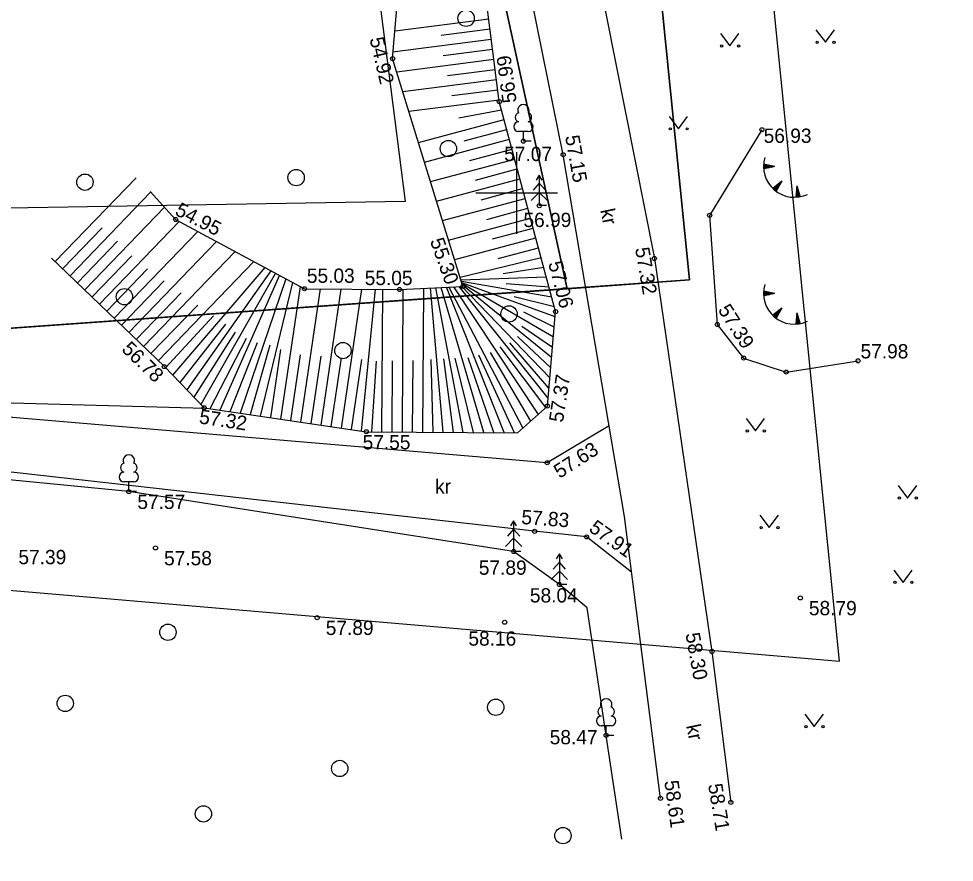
# Model space of a CAD drawing. Extents: x 630349 to 632806, y 6455413 to 6457746.
# Drawn here: x 630925.62 to 630971.43, y 6456967.21 to 6457008.54 of the extents above; entities that cross this region are included whole.
import ezdxf

# ---------------------------------------------------------------- set-up
doc = ezdxf.new("R2010")
doc.units = 0
for name, color, linetype in [('HALJASTUS', 7, 'Continuous'), ('KORGUS EH2000', 7, 'Continuous'), ('MOOTMPUNKT', 7, 'Continuous'), ('MOOTPIIR', 7, 'Continuous'), ('PIIR', 7, 'Continuous'), ('PUU', 7, 'Continuous'), ('RELJEEF', 7, 'Continuous'), ('TEE', 7, 'Continuous'), ('VORK', 7, 'Continuous')]:
    doc.layers.add(name, color=color, linetype=linetype)

msp = doc.modelspace()

# ---------------------------------------------------------------- linework, layer by layer
at = {"layer": 'HALJASTUS'}
for p, q in [((630959.98, 6457007.809), (630960.443, 6457007.202)), ((630960.443, 6457007.202), (630960.889, 6457007.809)), ((630964.658, 6457007.99), (630965.122, 6457007.384)), ((630965.122, 6457007.384), (630965.567, 6457007.99)), ((630957.465, 6457003.747), (630957.929, 6457003.141)), ((630957.929, 6457003.141), (630958.374, 6457003.747)), ((630961.237, 6456988.95), (630961.7, 6456988.344)), ((630961.7, 6456988.344), (630962.146, 6456988.95)), ((630968.684, 6456985.662), (630969.147, 6456985.055)), ((630969.147, 6456985.055), (630969.593, 6456985.662)), ((630961.914, 6456984.211), (630962.377, 6456983.605)), ((630962.377, 6456983.605), (630962.823, 6456984.211)), ((630968.466, 6456981.528), (630968.93, 6456980.921)), ((630968.93, 6456980.921), (630969.375, 6456981.528)), ((630964.114, 6456974.468), (630964.578, 6456973.861)), ((630964.578, 6456973.861), (630965.023, 6456974.468))]:
    msp.add_line(p, q, dxfattribs=at)
for points in [[(630962.016, 6457003.099), (630959.454, 6456998.904), (630959.828, 6456993.557), (630961.118, 6456991.911), (630963.202, 6456991.224), (630966.723, 6456991.779)], [(630857.184, 6456964.194), (630859.163, 6456961.946), (630867.43, 6456963.233), (630875.678, 6456976.853), (630881.989, 6456987.556), (630885.752, 6456993.779), (630890.764, 6456996.787), (630894.664, 6456996.07), (630900.101, 6456991.362), (630909.215, 6456990.456), (630922.291, 6456989.809), (630934.76, 6456989.464)], [(630955.149, 6456968.349), (630954.388, 6456973.426), (630953.45, 6456979.684), (630952.097, 6456980.82), (630949.855, 6456982.438), (630931.014, 6456985.37), (630921.955, 6456986.25), (630918.105, 6456984.482), (630916.811, 6456980.605)]]:
    msp.add_lwpolyline(points, dxfattribs=at)
for centre, radius in [((630947.532, 6457008.556), 0.4), ((630960.042, 6457007.202), 0.055), ((630960.871, 6457007.202), 0.055), ((630964.721, 6457007.384), 0.055), ((630965.549, 6457007.384), 0.055), ((630957.528, 6457003.141), 0.055), ((630958.356, 6457003.141), 0.055), ((630946.662, 6457002.173), 0.4), ((630928.867, 6457000.529), 0.4), ((630939.208, 6457000.753), 0.4), ((630930.801, 6456994.92), 0.4), ((630949.633, 6456994.076), 0.4), ((630941.499, 6456992.281), 0.4), ((630961.299, 6456988.344), 0.055), ((630962.128, 6456988.344), 0.055), ((630968.746, 6456985.055), 0.055), ((630969.575, 6456985.055), 0.055), ((630961.976, 6456983.605), 0.055), ((630962.805, 6456983.605), 0.055), ((630968.529, 6456980.921), 0.055), ((630969.357, 6456980.921), 0.055), ((630932.929, 6456978.479), 0.4), ((630927.9, 6456974.997), 0.4), ((630948.983, 6456974.804), 0.4), ((630964.177, 6456973.861), 0.055), ((630965.005, 6456973.861), 0.055), ((630941.343, 6456971.806), 0.4), ((630934.669, 6456969.582), 0.4), ((630952.271, 6456968.518), 0.4)]:
    msp.add_circle(centre, radius, dxfattribs=at)
at = {"layer": 'MOOTMPUNKT'}
for centre in [(630943.932, 6457006.581), (630949.154, 6457004.475), (630962.016, 6457003.099), (630950.335, 6457002.537), (630952.282, 6457001.874), (630951.111, 6456999.38), (630959.454, 6456998.904), (630933.306, 6456998.699), (630956.749, 6456996.792), (630939.614, 6456995.308), (630944.268, 6456995.27), (630947.374, 6456995.425), (630951.914, 6456994.189), (630959.828, 6456993.557), (630961.118, 6456991.911), (630966.723, 6456991.779), (630932.754, 6456991.496), (630963.202, 6456991.224), (630934.703, 6456989.472), (630951.508, 6456989.559), (630942.64, 6456988.302), (630951.5, 6456986.785), (630931.014, 6456985.37), (630950.883, 6456983.426), (630953.43, 6456983.152), (630932.32, 6456982.61), (630949.855, 6456982.438), (630952.097, 6456980.82), (630963.897, 6456980.163), (630940.238, 6456979.196), (630949.418, 6456978.97), (630959.57, 6456977.539), (630954.388, 6456973.426), (630957.047, 6456970.344), (630960.491, 6456970.147)]:
    msp.add_circle(centre, 0.1, dxfattribs=at)
at = {"layer": 'MOOTPIIR'}
msp.add_lwpolyline([(630852.472, 6456893.421), (630880.991, 6456912.282), (630880.991, 6456929.23), (630874.613, 6456951.462), (630894.021, 6456982.533), (630924.181, 6456980.62), (630965.821, 6456977.066), (630961.812, 6457016.975), (630951.607, 6457065.996), (630949.42, 6457120.848), (630970.389, 6457210.56), (630936.357, 6457219.535), (630928.111, 6457119.998), (630925.593, 6457113.65), (630928.372, 6457100.893), (630937.757, 6457052.875), (630942.951, 6457012.146), (630944.552, 6456999.59), (630890.103, 6456998.661), (630862.039, 6456969.959), (630853.748, 6456957.385), (630853.565, 6456919.845), (630845.638, 6456900.437), (630850.012, 6456892.146)], close=True, dxfattribs=at)
at = {"layer": 'PIIR'}
for points in [[(630946.6, 6457116.18), (630929.78, 6457116.48), (630880.67, 6457119.21), (630879.87, 6457087.92), (630878.99, 6457005.92), (630878.98, 6457004.92), (630893.53, 6456991.12), (630952.48, 6456995.31), (630939.65, 6457054.11), (630997.73, 6457058.15), (630996.3, 6457114.02), (630987.68, 6457114.58), (630989.48, 6457155.72), (630996, 6457193.51), (630966.16, 6457200.72), (630946.6, 6457116.18)], [(630952.48, 6456995.31), (630958.47, 6456995.74), (630956.15, 6457018.78), (630947.81, 6457054.68), (630939.65, 6457054.11), (630952.48, 6456995.31)], [(631018.43, 6457013.86), (631013.27, 6457014.39), (631007.27, 6457017.69), (630998.84, 6457017.9), (630985.09, 6457017.46), (630974.35, 6457014.7), (630966.77, 6457013.6), (630958.89, 6457015.64), (630957.22, 6457020.33), (630956.15, 6457018.78), (630958.47, 6456995.74), (630893.53, 6456991.12), (630899.2, 6456917.16), (630900.78, 6456895.31), (630992.89, 6456880.5), (630996.36, 6456902.22), (631001.35, 6456934.36), (631013.85, 6456939.68), (631018.44, 6457013.01), (631018.43, 6457013.86)]]:
    msp.add_lwpolyline(points, dxfattribs=at)
at = {"layer": 'PUU'}
for p, q in [((630950.575, 6457003.012), (630950.095, 6457003.012)), ((630950.335, 6457002.537), (630950.335, 6457003.012)), ((630950.715, 6457002.537), (630950.335, 6457002.537)), ((630951.111, 6457000.88), (630950.961, 6457000.63)), ((630951.261, 6457000.63), (630951.111, 6457000.88)), ((630951.111, 6457000.88), (630951.111, 6456999.38)), ((630951.111, 6457000.48), (630950.811, 6457000.13)), ((630951.411, 6457000.13), (630951.111, 6457000.48)), ((630951.111, 6457000.03), (630950.711, 6456999.63)), ((630951.511, 6456999.63), (630951.111, 6457000.03)), ((630951.471, 6456999.38), (630951.111, 6456999.38)), ((630931.254, 6456985.845), (630930.774, 6456985.845)), ((630931.014, 6456985.37), (630931.014, 6456985.845)), ((630931.394, 6456985.37), (630931.014, 6456985.37)), ((630949.855, 6456983.938), (630949.705, 6456983.688)), ((630950.005, 6456983.688), (630949.855, 6456983.938)), ((630949.855, 6456983.938), (630949.855, 6456982.438)), ((630949.855, 6456983.538), (630949.555, 6456983.188)), ((630950.155, 6456983.188), (630949.855, 6456983.538)), ((630949.855, 6456983.088), (630949.455, 6456982.688)), ((630950.255, 6456982.688), (630949.855, 6456983.088)), ((630950.215, 6456982.438), (630949.855, 6456982.438)), ((630952.097, 6456982.32), (630951.947, 6456982.07)), ((630952.247, 6456982.07), (630952.097, 6456982.32)), ((630952.097, 6456982.32), (630952.097, 6456980.82)), ((630952.097, 6456981.92), (630951.797, 6456981.57)), ((630952.397, 6456981.57), (630952.097, 6456981.92)), ((630952.097, 6456981.47), (630951.697, 6456981.07)), ((630952.497, 6456981.07), (630952.097, 6456981.47)), ((630952.457, 6456980.82), (630952.097, 6456980.82)), ((630954.628, 6456973.901), (630954.148, 6456973.901)), ((630954.388, 6456973.426), (630954.388, 6456973.901)), ((630954.768, 6456973.426), (630954.388, 6456973.426))]:
    msp.add_line(p, q, dxfattribs=at)
for centre, radius, start, end in [((630950.335, 6457004.057), 0.277, 332.5799, 207.4201), ((630950.165, 6457003.71), 0.233, 109.0217, 253.1415), ((630950.505, 6457003.71), 0.233, 286.8508, 70.9859), ((630950.098, 6457003.249), 0.238, 90.0016, 269.3953), ((630950.572, 6457003.249), 0.238, 270.6047, 89.9984), ((630931.014, 6456986.89), 0.277, 332.5799, 207.4201), ((630930.844, 6456986.543), 0.233, 109.0217, 253.1415), ((630931.184, 6456986.543), 0.233, 286.8508, 70.9859), ((630930.777, 6456986.082), 0.238, 90.0016, 269.3953), ((630931.251, 6456986.082), 0.238, 270.6047, 89.9984), ((630954.388, 6456974.946), 0.277, 332.5799, 207.4201), ((630954.218, 6456974.599), 0.233, 109.0217, 253.1415), ((630954.558, 6456974.599), 0.233, 286.8508, 70.9859), ((630954.151, 6456974.138), 0.238, 90.0016, 269.3953), ((630954.625, 6456974.138), 0.238, 270.6047, 89.9984)]:
    msp.add_arc(centre, radius, start, end, dxfattribs=at)
at = {"layer": 'RELJEEF'}
for p, q in [((630944.049, 6457007.946), (630948.637, 6457008.531)), ((630946.307, 6457007.73), (630948.7, 6457008.035)), ((630943.925, 6457006.922), (630948.763, 6457007.539)), ((630946.403, 6457006.734), (630948.826, 6457007.043)), ((630944.13, 6457005.94), (630948.89, 6457006.547)), ((630946.616, 6457005.753), (630948.953, 6457006.051)), ((630944.429, 6457004.97), (630949.016, 6457005.555)), ((630946.829, 6457004.772), (630949.079, 6457005.059)), ((630944.728, 6457004), (630949.143, 6457004.563)), ((630947.166, 6457003.685), (630949.26, 6457004.078)), ((630945.2, 6457002.471), (630949.39, 6457003.595)), ((630947.434, 6457002.553), (630949.52, 6457003.112)), ((630945.495, 6457001.515), (630949.649, 6457002.629)), ((630947.711, 6457001.592), (630949.779, 6457002.146)), ((630945.79, 6457000.558), (630949.908, 6457001.664)), ((630962.095, 6457001.341), (630962.162, 6457001.394)), ((630962.095, 6457001.309), (630962.194, 6457001.388)), ((630962.095, 6457001.277), (630962.226, 6457001.382)), ((630962.096, 6457001.374), (630962.13, 6457001.401)), ((630962.096, 6457001.245), (630962.259, 6457001.376)), ((630962.097, 6457001.215), (630962.291, 6457001.37)), ((630962.655, 6457001.299), (630962.098, 6457001.407)), ((630962.655, 6457001.299), (630962.099, 6457001.19)), ((630962.109, 6457001.192), (630962.323, 6457001.363)), ((630962.162, 6457001.202), (630962.355, 6457001.357)), ((630962.215, 6457001.213), (630962.388, 6457001.351)), ((630962.268, 6457001.223), (630962.42, 6457001.345)), ((630962.321, 6457001.234), (630962.452, 6457001.338)), ((630962.374, 6457001.244), (630962.484, 6457001.332)), ((630962.427, 6457001.255), (630962.516, 6457001.326)), ((630962.48, 6457001.265), (630962.549, 6457001.32)), ((630962.533, 6457001.275), (630962.581, 6457001.314)), ((630962.586, 6457001.286), (630962.613, 6457001.307)), ((630947.988, 6457000.631), (630950.038, 6457001.181)), ((630931.369, 6457000.743), (630927.415, 6456996.64)), ((630946.085, 6456999.602), (630950.168, 6457000.698)), ((630962.987, 6457000.579), (630962.543, 6457000.227)), ((630962.687, 6457000.101), (630962.696, 6457000.349)), ((630962.987, 6457000.579), (630962.707, 6457000.086)), ((630962.712, 6457000.095), (630962.722, 6457000.369)), ((630962.739, 6457000.142), (630962.748, 6457000.39)), ((630962.766, 6457000.189), (630962.773, 6457000.41)), ((630962.792, 6457000.236), (630962.799, 6457000.43)), ((630962.819, 6457000.283), (630962.825, 6457000.451)), ((630962.846, 6457000.33), (630962.851, 6457000.471)), ((630962.872, 6457000.377), (630962.876, 6457000.491)), ((630962.899, 6457000.424), (630962.902, 6457000.512)), ((630962.926, 6457000.471), (630962.928, 6457000.532)), ((630962.952, 6457000.518), (630962.954, 6457000.553)), ((630963.719, 6457000.355), (630963.677, 6456999.79)), ((630963.719, 6457000.355), (630963.892, 6456999.815)), ((630932.083, 6457000.043), (630928.135, 6456995.947)), ((630948.265, 6456999.669), (630950.297, 6457000.215)), ((630962.566, 6457000.204), (630962.568, 6457000.247)), ((630962.59, 6457000.182), (630962.593, 6457000.267)), ((630962.615, 6457000.16), (630962.619, 6457000.288)), ((630962.639, 6457000.14), (630962.645, 6457000.308)), ((630962.663, 6457000.12), (630962.67, 6457000.328)), ((630963.775, 6456999.797), (630963.684, 6456999.887)), ((630963.806, 6456999.801), (630963.687, 6456999.92)), ((630963.837, 6456999.806), (630963.689, 6456999.953)), ((630963.868, 6456999.811), (630963.691, 6456999.985)), ((630963.889, 6456999.825), (630963.694, 6457000.018)), ((630963.872, 6456999.877), (630963.696, 6457000.051)), ((630963.856, 6456999.928), (630963.699, 6457000.083)), ((630963.839, 6456999.98), (630963.701, 6457000.116)), ((630963.823, 6457000.031), (630963.704, 6457000.149)), ((630963.806, 6457000.083), (630963.706, 6457000.182)), ((630963.79, 6457000.134), (630963.709, 6457000.214)), ((630963.773, 6457000.185), (630963.711, 6457000.247)), ((630963.757, 6457000.237), (630963.713, 6457000.28)), ((630963.74, 6457000.288), (630963.716, 6457000.313)), ((630946.38, 6456998.646), (630950.427, 6456999.732)), ((630963.709, 6456999.792), (630963.679, 6456999.822)), ((630963.742, 6456999.794), (630963.682, 6456999.854)), ((630932.758, 6456999.302), (630928.856, 6456995.253)), ((630948.542, 6456998.708), (630950.556, 6456999.249)), ((630933.477, 6456998.607), (630929.576, 6456994.559)), ((630946.675, 6456997.69), (630950.686, 6456998.766)), ((630929.705, 6456998.296), (630927.775, 6456996.294)), ((630934.392, 6456998.115), (630930.296, 6456993.865)), ((630948.819, 6456997.747), (630950.815, 6456998.283)), ((630930.458, 6456997.636), (630928.496, 6456995.6)), ((630935.306, 6456997.624), (630931.016, 6456993.171)), ((630946.97, 6456996.734), (630950.945, 6456997.8)), ((630936.221, 6456997.132), (630931.736, 6456992.477)), ((630949.096, 6456996.786), (630951.075, 6456997.317)), ((630931.155, 6456996.918), (630929.216, 6456994.906)), ((630947.233, 6456995.883), (630951.204, 6456996.834)), ((630931.935, 6456996.287), (630929.936, 6456994.212)), ((630937.136, 6456996.64), (630932.456, 6456991.783)), ((630937.674, 6456996.351), (630933.161, 6456991.074)), ((630951.334, 6456996.351), (630949.344, 6456996.039)), ((630937.971, 6456996.191), (630933.854, 6456990.353)), ((630938.201, 6456996.067), (630934.548, 6456989.633)), ((630938.385, 6456995.969), (630935.471, 6456989.359)), ((630938.696, 6456995.801), (630936.46, 6456989.213)), ((630951.463, 6456995.869), (630947.278, 6456995.735)), ((630932.752, 6456995.694), (630930.656, 6456993.518)), ((630939.033, 6456995.62), (630937.45, 6456989.067)), ((630939.398, 6456995.424), (630938.439, 6456988.921)), ((630940.39, 6456995.302), (630939.428, 6456988.775)), ((630945.439, 6456995.328), (630945.393, 6456988.284)), ((630945.769, 6456995.345), (630946.393, 6456988.277)), ((630947.393, 6456988.271), (630946.054, 6456995.359)), ((630948.393, 6456988.264), (630946.306, 6456995.372)), ((630949.393, 6456988.258), (630946.574, 6456995.385)), ((630946.69, 6456995.391), (630950.306, 6456988.483)), ((630946.917, 6456995.402), (630951.051, 6456989.15)), ((630951.542, 6456989.944), (630947.193, 6456995.416)), ((630951.722, 6456994.903), (630947.298, 6456995.67)), ((630951.891, 6456993.929), (630947.318, 6456995.606)), ((630951.629, 6456990.94), (630947.326, 6456995.423)), ((630951.804, 6456992.933), (630947.335, 6456995.552)), ((630951.716, 6456991.937), (630947.355, 6456995.488)), ((630951.593, 6456995.386), (630949.498, 6456995.547)), ((630933.57, 6456995.101), (630931.376, 6456992.824)), ((630941.4, 6456995.293), (630940.418, 6456988.63)), ((630942.409, 6456995.285), (630941.407, 6456988.484)), ((630943.077, 6456995.28), (630942.396, 6456988.338)), ((630943.439, 6456995.277), (630943.393, 6456988.297)), ((630944.439, 6456995.279), (630944.393, 6456988.291)), ((630951.852, 6456994.42), (630949.885, 6456994.919)), ((630962.095, 6456995.121), (630962.162, 6456995.175)), ((630962.095, 6456995.089), (630962.194, 6456995.168)), ((630962.095, 6456995.057), (630962.226, 6456995.162)), ((630962.096, 6456995.154), (630962.13, 6456995.181)), ((630962.096, 6456995.026), (630962.259, 6456995.156)), ((630962.097, 6456994.995), (630962.291, 6456995.15)), ((630962.655, 6456995.079), (630962.098, 6456995.187)), ((630962.655, 6456995.079), (630962.099, 6456994.97)), ((630962.109, 6456994.972), (630962.323, 6456995.143)), ((630962.162, 6456994.983), (630962.355, 6456995.137)), ((630962.215, 6456994.993), (630962.388, 6456995.131)), ((630962.268, 6456995.003), (630962.42, 6456995.125)), ((630962.321, 6456995.014), (630962.452, 6456995.119)), ((630962.374, 6456995.024), (630962.484, 6456995.112)), ((630962.427, 6456995.035), (630962.516, 6456995.106)), ((630962.48, 6456995.045), (630962.549, 6456995.1)), ((630962.533, 6456995.055), (630962.581, 6456995.094)), ((630962.586, 6456995.066), (630962.613, 6456995.087)), ((630934.387, 6456994.508), (630932.096, 6456992.13)), ((630935.156, 6456993.98), (630932.814, 6456991.434)), ((630951.848, 6456993.431), (630950.35, 6456994.154)), ((630962.987, 6456994.359), (630962.543, 6456994.007)), ((630962.566, 6456993.984), (630962.568, 6456994.027)), ((630962.59, 6456993.962), (630962.593, 6456994.047)), ((630962.615, 6456993.94), (630962.619, 6456994.068)), ((630962.639, 6456993.92), (630962.645, 6456994.088)), ((630962.663, 6456993.9), (630962.67, 6456994.109)), ((630962.687, 6456993.881), (630962.696, 6456994.129)), ((630962.987, 6456994.359), (630962.707, 6456993.866)), ((630962.712, 6456993.875), (630962.722, 6456994.149)), ((630962.739, 6456993.922), (630962.748, 6456994.17)), ((630962.766, 6456993.969), (630962.773, 6456994.19)), ((630962.792, 6456994.016), (630962.799, 6456994.21)), ((630962.819, 6456994.063), (630962.825, 6456994.231)), ((630962.846, 6456994.11), (630962.851, 6456994.251)), ((630962.872, 6456994.157), (630962.876, 6456994.272)), ((630962.899, 6456994.204), (630962.902, 6456994.292)), ((630962.926, 6456994.251), (630962.928, 6456994.312)), ((630962.952, 6456994.298), (630962.954, 6456994.333)), ((630963.719, 6456994.135), (630963.677, 6456993.57)), ((630963.823, 6456993.811), (630963.704, 6456993.929)), ((630963.806, 6456993.863), (630963.706, 6456993.962)), ((630963.79, 6456993.914), (630963.709, 6456993.994)), ((630963.773, 6456993.966), (630963.711, 6456994.027)), ((630963.757, 6456994.017), (630963.713, 6456994.06)), ((630963.74, 6456994.068), (630963.716, 6456994.093)), ((630963.719, 6456994.135), (630963.892, 6456993.595)), ((630935.745, 6456993.574), (630933.507, 6456990.714)), ((630963.709, 6456993.572), (630963.679, 6456993.602)), ((630963.742, 6456993.574), (630963.682, 6456993.634)), ((630963.775, 6456993.578), (630963.684, 6456993.667)), ((630963.806, 6456993.581), (630963.687, 6456993.7)), ((630963.837, 6456993.586), (630963.689, 6456993.733)), ((630963.868, 6456993.591), (630963.691, 6456993.765)), ((630963.889, 6456993.605), (630963.694, 6456993.798)), ((630963.872, 6456993.657), (630963.696, 6456993.831)), ((630963.856, 6456993.708), (630963.699, 6456993.864)), ((630963.839, 6456993.76), (630963.701, 6456993.896)), ((630936.218, 6456993.173), (630934.201, 6456989.993)), ((630951.76, 6456992.435), (630950.252, 6456993.46)), ((630936.764, 6456992.878), (630934.976, 6456989.432)), ((630937.295, 6456992.666), (630935.966, 6456989.286)), ((630951.585, 6456990.442), (630949.672, 6456992.659)), ((630951.673, 6456991.438), (630950.049, 6456992.963)), ((630937.914, 6456992.54), (630936.955, 6456989.14)), ((630938.437, 6456992.335), (630937.944, 6456988.994)), ((630948.709, 6456992.188), (630950.678, 6456988.817)), ((630949.18, 6456992.47), (630951.424, 6456989.483)), ((630939.409, 6456992.077), (630938.934, 6456988.848)), ((630940.409, 6456992), (630939.923, 6456988.703)), ((630941.408, 6456991.923), (630940.912, 6456988.557)), ((630942.408, 6456991.846), (630941.901, 6456988.411)), ((630943.12, 6456991.758), (630942.893, 6456988.3)), ((630943.916, 6456991.783), (630943.893, 6456988.294)), ((630944.916, 6456991.795), (630944.893, 6456988.287)), ((630945.806, 6456991.835), (630945.893, 6456988.281)), ((630946.415, 6456991.869), (630946.893, 6456988.274)), ((630947.893, 6456988.268), (630946.999, 6456991.907)), ((630948.893, 6456988.261), (630947.636, 6456991.927)), ((630949.893, 6456988.255), (630948.148, 6456992.052))]:
    msp.add_line(p, q, dxfattribs=at)
for points in [[(630927.235, 6456996.814), (630932.754, 6456991.496), (630934.703, 6456989.472), (630942.64, 6456988.302), (630950.048, 6456988.254), (630951.508, 6456989.559), (630951.914, 6456994.189), (630949.154, 6457004.475), (630947.77, 6457015.325), (630945.978, 6457026.018), (630943.733, 6457031.98), (630942.77, 6457040.904), (630942.284, 6457044.425), (630940.809, 6457051.13), (630936.191, 6457053.458)], [(630932.052, 6457000.077), (630933.306, 6456998.699), (630939.614, 6456995.308), (630944.268, 6456995.27), (630947.374, 6456995.425), (630943.932, 6457006.581), (630944.485, 6457013.026), (630943.676, 6457018.735), (630942.131, 6457026.159), (630941.623, 6457028.973), (630939.224, 6457046.609), (630935.554, 6457048.812)]]:
    msp.add_lwpolyline(points, dxfattribs=at)
for centre in [(630963.608, 6457001.302), (630963.608, 6456995.082)]:
    msp.add_arc(centre, 1.514, 163.4234, 295.1745, dxfattribs=at)
at = {"layer": 'TEE'}
for points in [[(630953.121, 6457109.621), (630950.964, 6457109.821), (630939.665, 6457110.795), (630939.197, 6457103.485), (630939.328, 6457097.637), (630939.964, 6457089.215), (630940.939, 6457081.249), (630942.809, 6457069.325), (630944.023, 6457062.427), (630946.45, 6457048.93), (630948.699, 6457036.12), (630950.849, 6457024.991), (630953.401, 6457013.663), (630956.749, 6456996.792), (630959.57, 6456977.539), (630960.491, 6456970.147)], [(630957.047, 6456970.344), (630955.278, 6456984.156), (630952.282, 6457001.874), (630948.253, 6457021.783), (630945.416, 6457035.573), (630942.816, 6457051.152), (630939.737, 6457068.393), (630937.195, 6457085.673), (630935.891, 6457097.708), (630935.612, 6457105.552), (630934.432, 6457103.831)], [(630954.527, 6456988.593), (630951.5, 6456986.785), (630922.218, 6456989.255), (630910.126, 6456989.191), (630894.763, 6456992.079), (630886.867, 6456988.173), (630876.551, 6456973.853), (630870.914, 6456962.776), (630866.449, 6456953.628), (630862.319, 6456950.962), (630859.371, 6456944.706), (630858.307, 6456937.647), (630857.738, 6456929.023), (630856.213, 6456926.855), (630851.6, 6456924.282)], [(630955.629, 6456981.423), (630953.43, 6456983.152), (630950.883, 6456983.426), (630922.195, 6456986.664), (630909.288, 6456985.115), (630895.641, 6456988.186), (630889.559, 6456985.181), (630879.769, 6456971.995), (630873.727, 6456960.95), (630870.23, 6456953.271), (630871.094, 6456951.073), (630872.966, 6456949.689), (630876.434, 6456949.945)]]:
    msp.add_lwpolyline(points, dxfattribs=at)
at = {"layer": 'VORK'}
for p, q in [((630950, 6457002), (630950, 6456998)), ((630948, 6457000), (630952, 6457000))]:
    msp.add_line(p, q, dxfattribs=at)

# ---------------------------------------------------------------- texts
at = {"layer": 'KORGUS EH2000'}
for s, rotation, p in [('54.92', 283.1726, (630942.799, 6457007.551)), ('56.99', 97.4833, (630950.011, 6457004.454)), ('57.15', 280.008, (630952.376, 6457002.773)), ('54.95', 332.549, (630933.227, 6456998.954)), ('55.30', 289.552, (630945.75, 6456997.659)), ('57.32', 279.7202, (630955.801, 6456997.284)), ('57.06', 284.5742, (630951.546, 6456996.564)), ('57.39', 302.2375, (630959.839, 6456994.275)), ('56.78', 315.8952, (630930.621, 6456992.294)), ('57.37', 81.2538, (630952.271, 6456988.732)), ('57.32', 351.2708, (630934.425, 6456988.715)), ('57.63', 32.7154, (630952.108, 6456985.991)), ('57.83', 355.9144, (630950.217, 6456983.786)), ('57.91', 324.3891, (630953.496, 6456983.465)), ('58.30', 280.196, (630958.269, 6456978.4)), ('58.61', 277.9072, (630957.232, 6456971.182)), ('58.71', 279.4623, (630959.376, 6456971.012))]:
    msp.add_text(s, height=0.7, rotation=rotation, dxfattribs=at).set_placement(p)
for s, p in [('56.93', (630962.1, 6457002.454)), ('57.07', (630949.394, 6457001.562)), ('56.99', (630950.338, 6456998.331)), ('55.03', (630939.733, 6456995.598)), ('55.05', (630942.565, 6456995.486)), ('57.98', (630966.844, 6456991.896)), ('57.55', (630942.462, 6456987.439)), ('57.57', (630931.433, 6456984.52)), ('57.39', (630925.608, 6456981.814)), ('57.58', (630932.739, 6456981.76)), ('57.89', (630948.152, 6456981.296)), ('58.04', (630950.654, 6456979.938)), ('58.79', (630964.316, 6456979.313)), ('57.89', (630940.657, 6456978.346)), ('58.16', (630947.642, 6456977.823)), ('58.47', (630951.624, 6456972.991))]:
    msp.add_text(s, height=0.7, dxfattribs=at).set_placement(p)
at = {"layer": 'TEE'}
for p in [(630954.094, 6456999.158), (630958.298, 6456973.899)]:
    msp.add_text('kr', height=0.7, rotation=281.853, dxfattribs=at).set_placement(p)
msp.add_text('kr', height=0.7, dxfattribs=at).set_placement((630946.011, 6456985.274))

doc.saveas('drawing.dxf')
